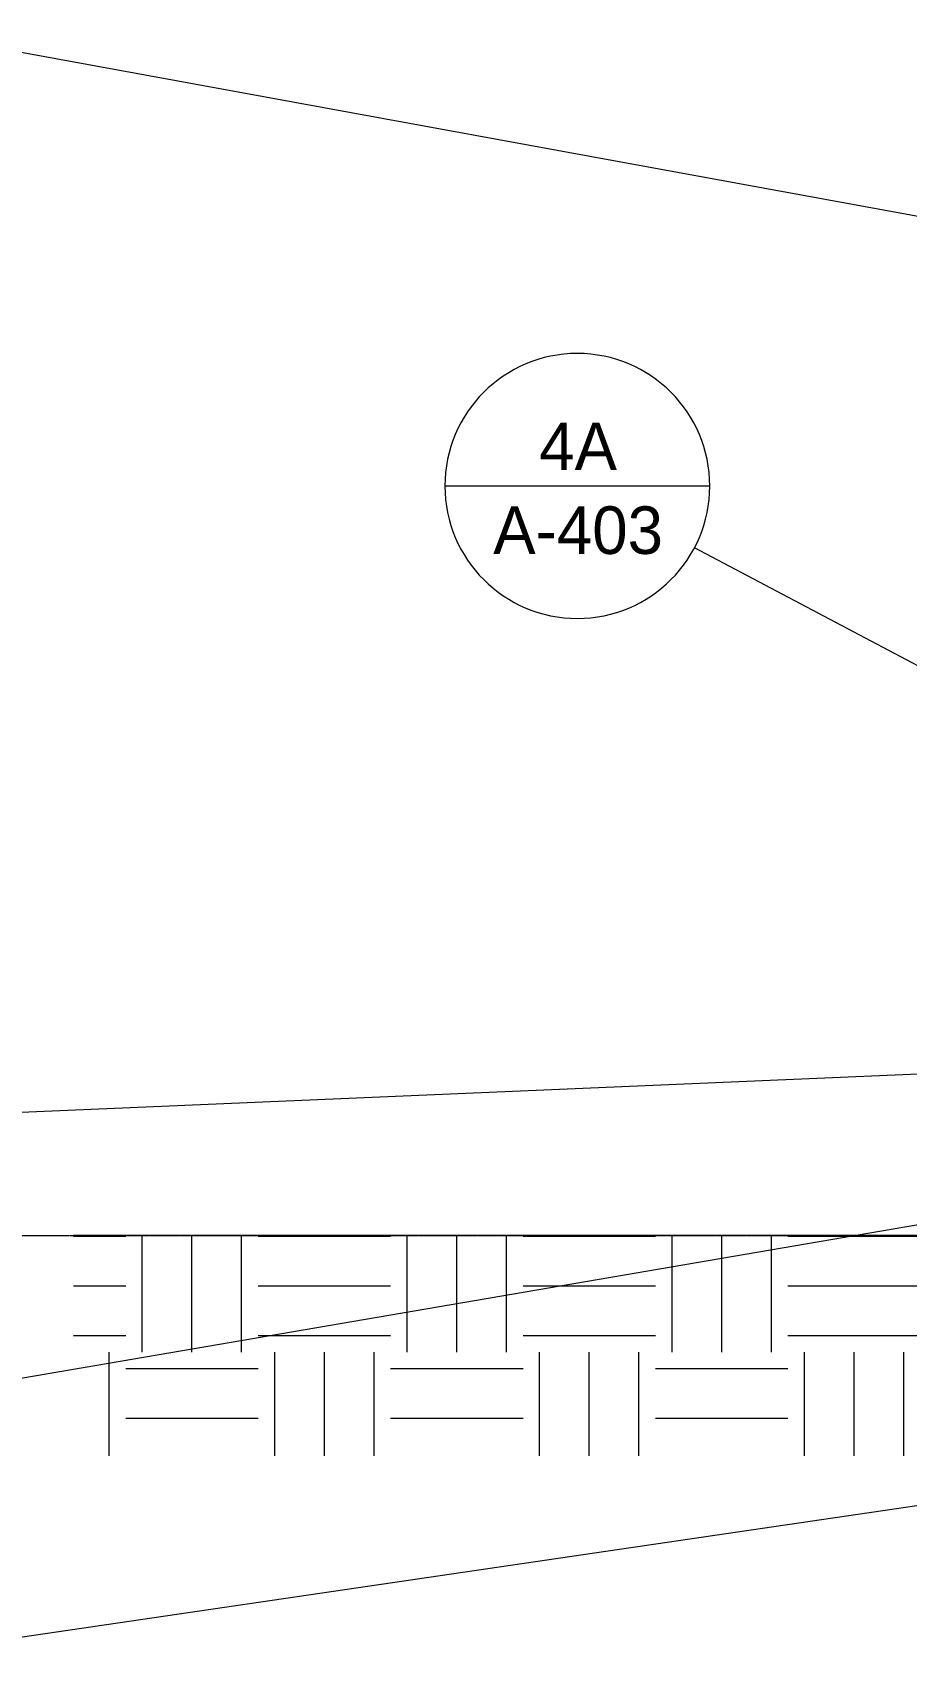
# Model space of a CAD drawing. Header units: inches. Extents: x 21386 to 98862, y -290 to 853.
# Drawn here: x 27567 to 27884, y -151 to 436 of the extents above; entities that cross this region are included whole.
import ezdxf

# ---------------------------------------------------------------- set-up
doc = ezdxf.new("R2010")
doc.units = ezdxf.units.IN
doc.header["$MEASUREMENT"] = 0
doc.linetypes.add('Grid Line 1_2_', pattern=[0.875, 0.5, -0.125, 0.125, -0.125])
for name, color, linetype, lineweight in [('A-ANNO-IDEN', 131, 'Continuous', 9), ('A-ANNO-SYMB', 150, 'Continuous', 9), ('A-FLOR-LEVL', 51, 'Continuous', 9), ('C-TOPO', 7, 'Continuous', 13)]:
    doc.layers.add(name, color=color, linetype=linetype, lineweight=lineweight)
doc.styles.add('Century Gothic', font='GOTHIC.TTF', dxfattribs={"height": 17.245342})

# ---------------------------------------------------------------- blocks, each defined once
blk = doc.blocks.new('Section - Callout Head-19020-Building Section - North_South looking East _ Clinic')
at = {"layer": 'A-ANNO-SYMB'}
blk.add_line((22898.15, 310.91), (22994.15, 310.91), dxfattribs=at)
for start, end in [(0, 180), (180, 360)]:
    blk.add_arc((22946.15, 310.91), 48, start, end, dxfattribs=at)

msp = doc.modelspace()

# ---------------------------------------------------------------- hatches: boundary and pattern name
at = {"layer": 'C-TOPO', "lineweight": 9}
h = msp.add_hatch(dxfattribs=at)
h.set_pattern_fill('FP_19', color=8, style=0, pattern_type=2)
h.set_pattern_definition([(0, (22033.27, 107.706), (48, 48), [48, -48]), (0, (22033.27, 125.706), (48, 48), [48, -48]), (0, (22033.27, 143.706), (48, 48), [48, -48]), (90, (22039.27, 149.706), (-48, 48), [48, -48]), (90, (22057.27, 149.706), (-48, 48), [48, -48]), (90, (22075.27, 149.706), (-48, 48), [48, -48])])
h.paths.add_polyline_path([(27913.81, -79.81), (27926.81, -79.81), (27926.81, -48), (27913.81, -48), (27913.81, -36), (27916.81, -36), (27916.81, 0), (27582.36, 0), (27582.36, -79.81), (27892.2, -79.81)], flags=0)

# ---------------------------------------------------------------- linework, layer by layer
at = {"layer": 'A-ANNO-IDEN', "color": 153}
for p, q in [((28272.84, 299.09), (27523.35, 435.97)), ((28199.49, 71.87), (27545.31, 43.79)), ((28742.8, 27.68), (27523.35, -151.5)), ((28027.58, 27.68), (27545.31, -54.92))]:
    msp.add_line(p, q, dxfattribs=at)
at = {"layer": 'A-ANNO-SYMB'}
msp.add_line((27901.4, 199.57), (27807.43, 249.2), dxfattribs=at)
at = {"layer": 'A-FLOR-LEVL', "linetype": 'Grid Line 1_2_'}
msp.add_line((27388.86, 0), (30688.15, 0), dxfattribs=at)
at = {"layer": 'C-TOPO'}
for p, q in [((27638.78, 0), (27582.36, 0)), ((27668.9, 0), (27638.78, 0)), ((27916.81, 0), (27668.9, 0))]:
    msp.add_line(p, q, dxfattribs=at)
at = {"layer": 'C-TOPO', "color": 8, "lineweight": 9}
for p, q in [((27638.78, 0), (27582.36, 0)), ((27638.78, 0), (27668.9, 0)), ((27916.81, 0), (27668.9, 0))]:
    msp.add_line(p, q, dxfattribs=at)

# ---------------------------------------------------------------- block references
at = {"layer": 'A-ANNO-SYMB'}
msp.add_blockref('Section - Callout Head-19020-Building Section - North_South looking East _ Clinic', (4818.84, -39.29), dxfattribs=at)

# ---------------------------------------------------------------- texts
at = {"layer": 'A-ANNO-SYMB', "char_height": 17.245, "attachment_point": 2, "line_spacing_factor": 0.984117, "style": 'Century Gothic'}
for s, insert, width in [('4A', (27765.27, 294.6), 36.936), ('A-403', (27765.27, 264.22), 77.76)]:
    msp.add_mtext(s, dxfattribs=dict(at, insert=insert, width=width))

doc.saveas('drawing.dxf')
